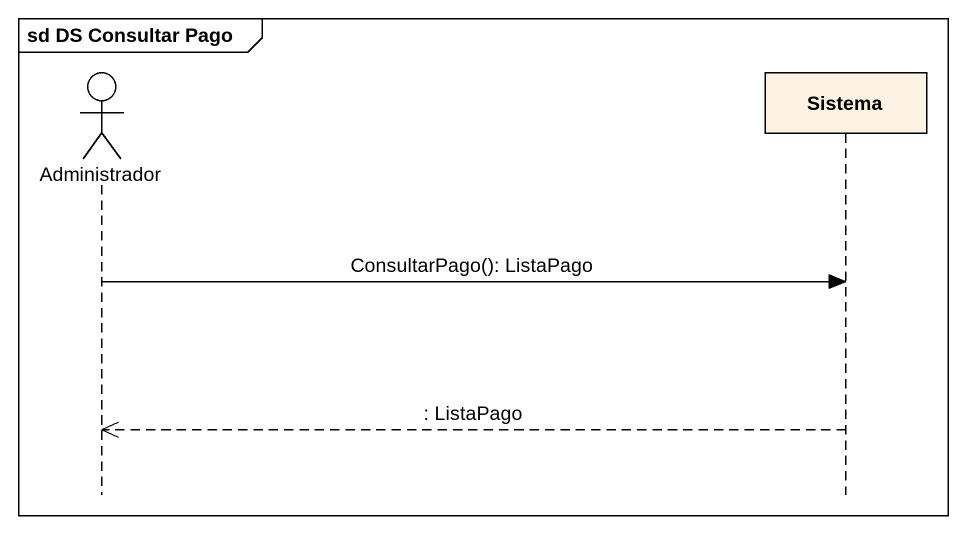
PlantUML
@startuml
mainframe sd DS Consultar Pago
hide footbox
actor Administrador
participant Sistema

Administrador -> Sistema : ConsultarPago(): ListaPago
Sistema -->> Administrador : : ListaPago
@enduml
